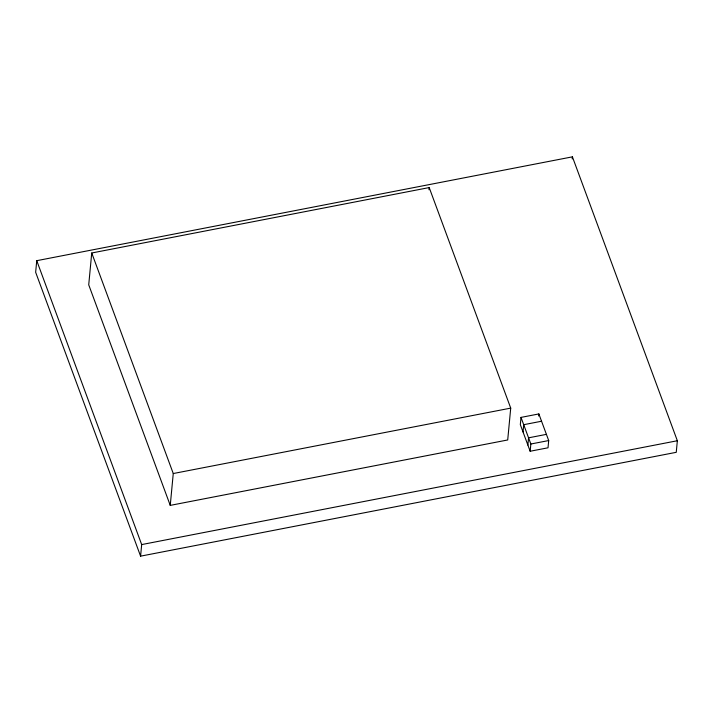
<?xml version="1.0" encoding="UTF-8"?>
<svg xmlns="http://www.w3.org/2000/svg" width="713" height="713" viewBox="0 0 713 713"><rect width="100%" height="100%" fill="white"/><g stroke="black" fill="none" stroke-linecap="round" stroke-linejoin="round"><path stroke-width="1.07" d="M36.746 260.682L35.65 272.259L140.586 556.158L676.254 452.318L677.35 440.741L572.414 156.842L36.746 260.682L141.682 544.58L140.586 556.158M91.736 252.99L88.724 284.835L170.247 505.383L507.709 439.966L510.722 408.121L429.199 187.572L91.736 252.99L173.259 473.539L170.247 505.383M428.994 189.765L429.199 187.572M521.007 417.399L520.321 424.636L530.16 451.249L548.021 447.791L548.698 440.554L538.859 413.932L521.007 417.399L530.846 444.012L530.16 451.249M523.021 431.935L523.707 424.698L541.559 421.231M527.87 445.064L528.556 437.827L546.416 434.36M538.671 416L538.859 413.932M572.218 158.946L572.414 156.842M173.259 473.539L510.722 408.121M530.846 444.012L548.698 440.554M141.682 544.58L677.35 440.741"/></g></svg>
